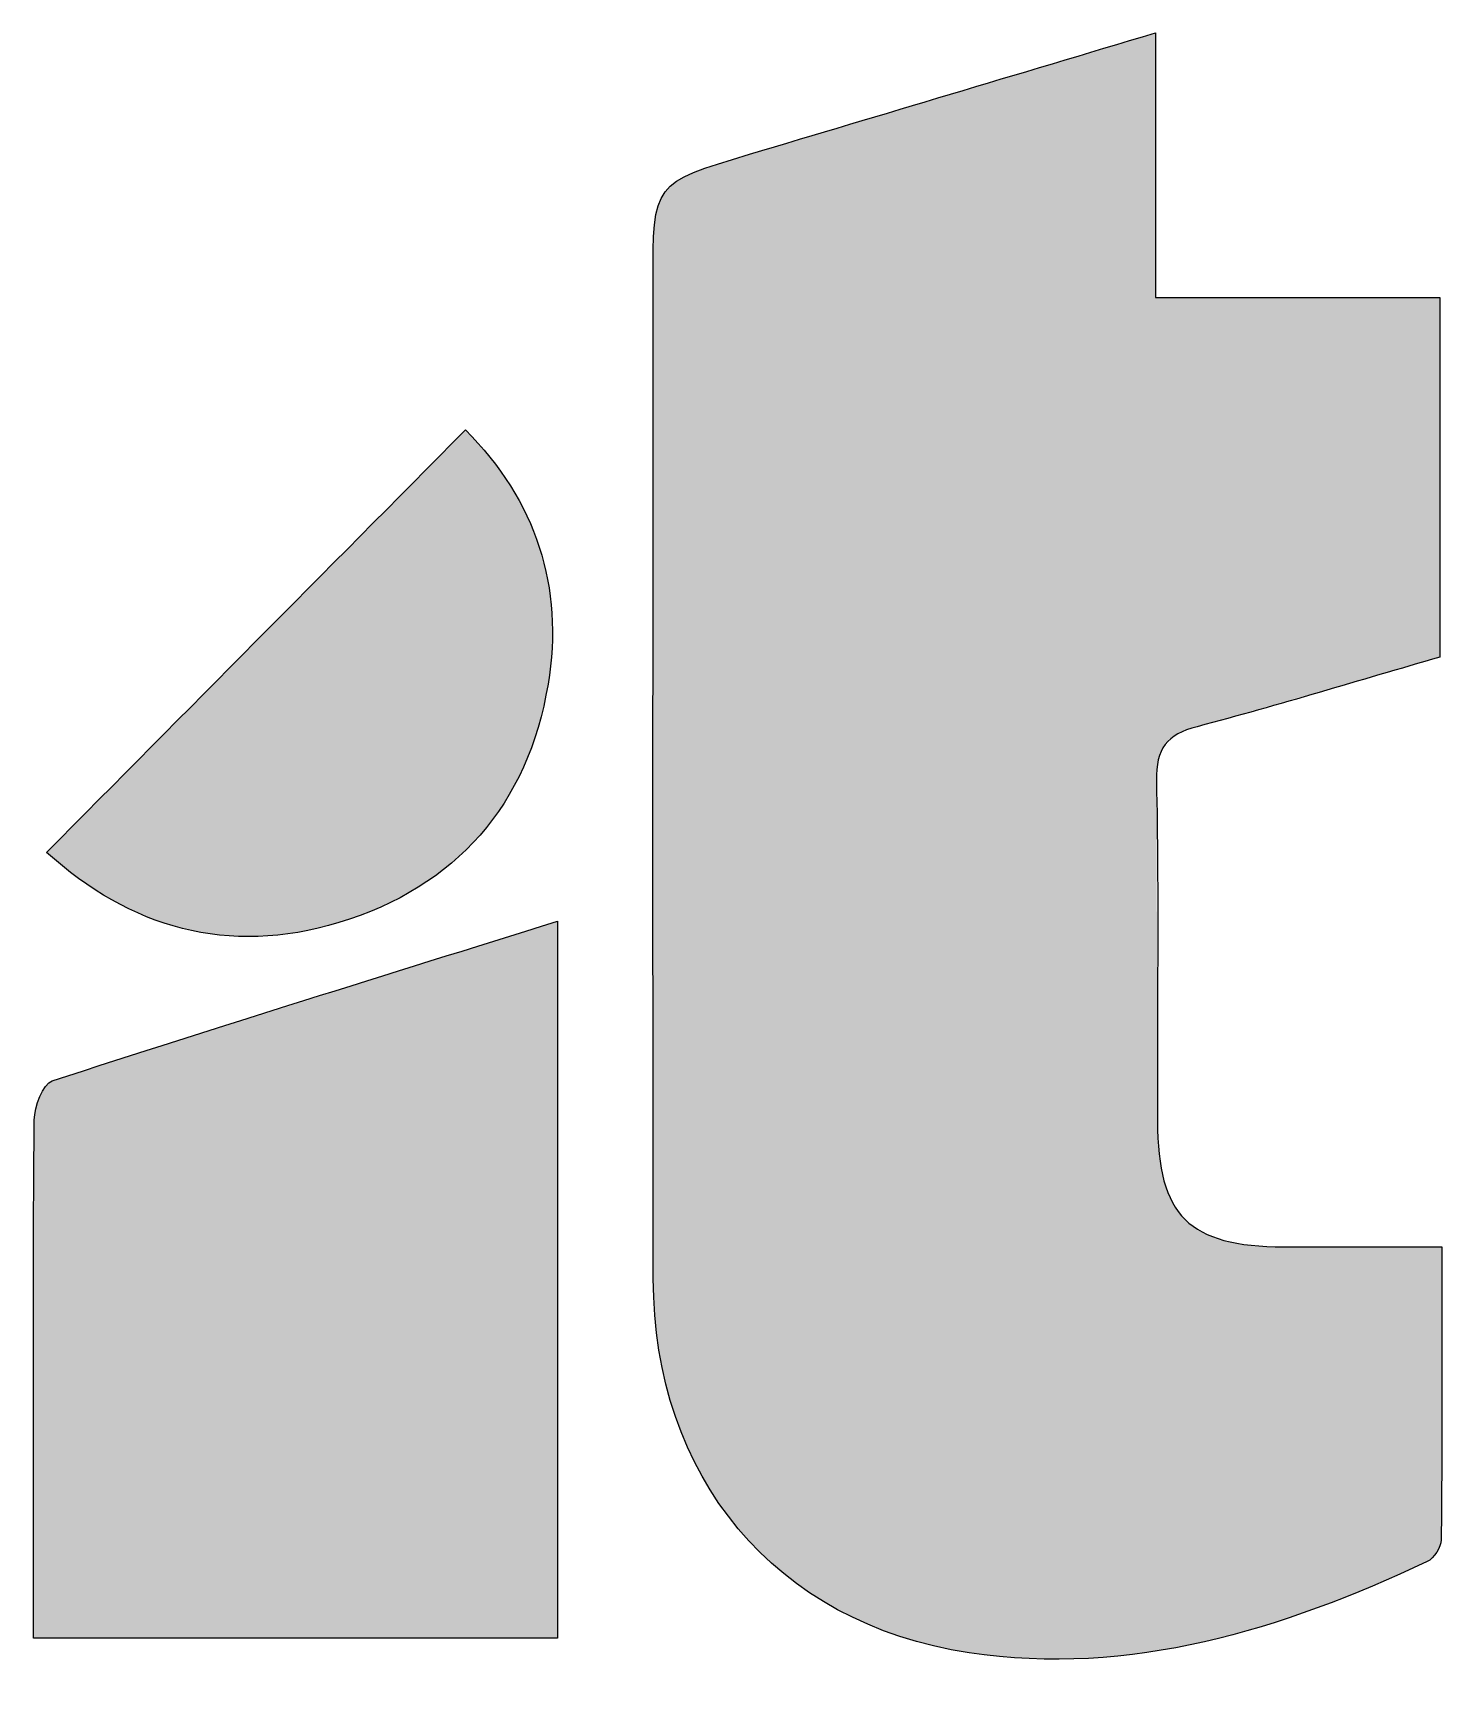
# Model space of a CAD drawing. Header units: millimetres. Extents: x 1841 to 1977, y -2528 to -2309.
# Drawn here: x 1866.47 to 1875.6, y -2503.26 to -2492.61 of the extents above; entities that cross this region are included whole.
import ezdxf

# ---------------------------------------------------------------- set-up
doc = ezdxf.new("R2010")
doc.units = ezdxf.units.MM
doc.layers.add('LASER$cut', color=1, linetype='Continuous', lineweight=0, true_color=0xff0000)
doc.layers.add('LASER$engrave', color=7, linetype='Continuous')

# ---------------------------------------------------------------- blocks, each defined once
blk = doc.blocks.new('Block 01')
at = {"layer": 'LASER$engrave'}
for points in [[(-33.876, 27.978), (-33.88, 26.081), (-33.88, 26.079), (-33.88, 26.077), (-33.88, 26.074), (-33.881, 26.072), (-33.881, 26.07), (-33.881, 26.067), (-33.882, 26.065), (-33.882, 26.062), (-33.883, 26.06), (-33.884, 26.057), (-33.884, 26.055), (-33.885, 26.052), (-33.886, 26.047), (-33.888, 26.042), (-33.89, 26.036), (-33.892, 26.031), (-33.895, 26.026), (-33.897, 26.021), (-33.9, 26.015), (-33.903, 26.01), (-33.906, 26.005), (-33.909, 26), (-33.912, 25.995), (-33.916, 25.99), (-33.919, 25.985), (-33.923, 25.981), (-33.926, 25.976), (-33.93, 25.972), (-33.934, 25.968), (-33.938, 25.964), (-33.942, 25.96), (-33.944, 25.958), (-33.946, 25.956), (-33.948, 25.954), (-33.95, 25.953), (-33.952, 25.951), (-33.954, 25.95), (-33.956, 25.948), (-33.958, 25.947), (-33.96, 25.945), (-33.962, 25.944), (-33.964, 25.943), (-33.966, 25.942), (-33.969, 25.941), (-33.971, 25.94), (-34.147, 25.859), (-34.325, 25.781), (-34.504, 25.708), (-34.684, 25.64), (-34.865, 25.576), (-35.047, 25.518), (-35.23, 25.466), (-35.322, 25.442), (-35.414, 25.42), (-35.507, 25.4), (-35.6, 25.382), (-35.693, 25.365), (-35.787, 25.351), (-35.881, 25.338), (-35.975, 25.328), (-36.07, 25.319), (-36.165, 25.313), (-36.26, 25.309), (-36.356, 25.308), (-36.452, 25.308), (-36.548, 25.311), (-36.645, 25.317), (-36.742, 25.325), (-36.84, 25.336), (-36.938, 25.349), (-36.997, 25.359), (-37.055, 25.369), (-37.112, 25.381), (-37.169, 25.394), (-37.225, 25.407), (-37.28, 25.422), (-37.334, 25.438), (-37.388, 25.455), (-37.441, 25.473), (-37.493, 25.492), (-37.544, 25.512), (-37.595, 25.534), (-37.645, 25.556), (-37.694, 25.579), (-37.742, 25.603), (-37.79, 25.628), (-37.836, 25.654), (-37.882, 25.681), (-37.927, 25.709), (-37.971, 25.738), (-38.014, 25.767), (-38.057, 25.798), (-38.099, 25.83), (-38.139, 25.862), (-38.179, 25.895), (-38.218, 25.929), (-38.256, 25.965), (-38.293, 26), (-38.33, 26.037), (-38.365, 26.075), (-38.4, 26.113), (-38.433, 26.152), (-38.466, 26.192), (-38.498, 26.233), (-38.529, 26.275), (-38.558, 26.317), (-38.587, 26.36), (-38.615, 26.404), (-38.642, 26.448), (-38.668, 26.494), (-38.693, 26.54), (-38.718, 26.586), (-38.741, 26.634), (-38.763, 26.682), (-38.784, 26.73), (-38.804, 26.78), (-38.823, 26.83), (-38.841, 26.881), (-38.858, 26.932), (-38.874, 26.984), (-38.889, 27.037), (-38.903, 27.09), (-38.915, 27.144), (-38.927, 27.198), (-38.938, 27.253), (-38.947, 27.308), (-38.956, 27.364), (-38.963, 27.421), (-38.969, 27.478), (-38.975, 27.536), (-38.979, 27.594), (-38.982, 27.653), (-38.984, 27.712), (-38.984, 27.771), (-38.986, 34.221), (-38.984, 34.435), (-38.982, 34.522), (-38.979, 34.561), (-38.976, 34.598), (-38.974, 34.615), (-38.972, 34.632), (-38.969, 34.648), (-38.967, 34.663), (-38.964, 34.678), (-38.96, 34.692), (-38.957, 34.706), (-38.953, 34.719), (-38.951, 34.726), (-38.948, 34.732), (-38.946, 34.739), (-38.944, 34.745), (-38.941, 34.751), (-38.939, 34.757), (-38.936, 34.762), (-38.933, 34.768), (-38.931, 34.774), (-38.928, 34.779), (-38.925, 34.784), (-38.921, 34.79), (-38.918, 34.795), (-38.915, 34.8), (-38.911, 34.805), (-38.908, 34.81), (-38.904, 34.815), (-38.9, 34.82), (-38.896, 34.824), (-38.892, 34.829), (-38.888, 34.833), (-38.884, 34.838), (-38.879, 34.842), (-38.875, 34.847), (-38.87, 34.851), (-38.865, 34.855), (-38.86, 34.859), (-38.855, 34.863), (-38.85, 34.867), (-38.845, 34.871), (-38.839, 34.875), (-38.833, 34.879), (-38.822, 34.887), (-38.809, 34.894), (-38.797, 34.901), (-38.783, 34.908), (-38.769, 34.915), (-38.754, 34.922), (-38.739, 34.929), (-38.723, 34.936), (-38.688, 34.95), (-38.651, 34.963), (-38.568, 34.991), (-38.362, 35.054), (-35.73, 35.841), (-35.73, 34.127), (-33.889, 34.127), (-33.889, 31.798), (-35.461, 31.347), (-35.479, 31.342), (-35.497, 31.337), (-35.513, 31.331), (-35.529, 31.326), (-35.544, 31.32), (-35.559, 31.314), (-35.566, 31.31), (-35.573, 31.307), (-35.58, 31.304), (-35.586, 31.3), (-35.592, 31.297), (-35.599, 31.293), (-35.605, 31.289), (-35.611, 31.285), (-35.616, 31.281), (-35.622, 31.277), (-35.627, 31.273), (-35.632, 31.269), (-35.637, 31.265), (-35.642, 31.26), (-35.647, 31.256), (-35.652, 31.251), (-35.656, 31.247), (-35.66, 31.242), (-35.665, 31.237), (-35.669, 31.232), (-35.672, 31.227), (-35.676, 31.221), (-35.68, 31.216), (-35.683, 31.21), (-35.686, 31.205), (-35.689, 31.199), (-35.692, 31.193), (-35.695, 31.187), (-35.698, 31.181), (-35.701, 31.174), (-35.703, 31.168), (-35.705, 31.161), (-35.707, 31.155), (-35.709, 31.148), (-35.711, 31.141), (-35.713, 31.133), (-35.715, 31.126), (-35.716, 31.118), (-35.718, 31.111), (-35.719, 31.103), (-35.72, 31.095), (-35.721, 31.087), (-35.723, 31.07), (-35.724, 31.053), (-35.725, 31.034), (-35.725, 31.016), (-35.725, 30.996), (-35.718, 28.792), (-35.717, 28.735), (-35.715, 28.681), (-35.712, 28.63), (-35.708, 28.58), (-35.702, 28.533), (-35.698, 28.511), (-35.695, 28.488), (-35.691, 28.467), (-35.686, 28.446), (-35.681, 28.425), (-35.676, 28.405), (-35.67, 28.386), (-35.665, 28.367), (-35.658, 28.349), (-35.652, 28.331), (-35.644, 28.314), (-35.637, 28.297), (-35.629, 28.281), (-35.621, 28.265), (-35.612, 28.249), (-35.603, 28.234), (-35.598, 28.227), (-35.593, 28.22), (-35.588, 28.213), (-35.583, 28.206), (-35.578, 28.199), (-35.573, 28.193), (-35.568, 28.186), (-35.562, 28.18), (-35.557, 28.173), (-35.551, 28.167), (-35.545, 28.161), (-35.539, 28.155), (-35.533, 28.149), (-35.527, 28.144), (-35.521, 28.138), (-35.515, 28.132), (-35.508, 28.127), (-35.501, 28.122), (-35.495, 28.117), (-35.488, 28.111), (-35.481, 28.106), (-35.474, 28.102), (-35.467, 28.097), (-35.459, 28.092), (-35.444, 28.083), (-35.429, 28.075), (-35.413, 28.066), (-35.397, 28.059), (-35.38, 28.051), (-35.362, 28.044), (-35.344, 28.038), (-35.326, 28.031), (-35.307, 28.025), (-35.287, 28.02), (-35.267, 28.015), (-35.247, 28.01), (-35.226, 28.006), (-35.204, 28.002), (-35.182, 27.998), (-35.159, 27.995), (-35.112, 27.989), (-35.062, 27.984), (-35.01, 27.981), (-34.956, 27.979), (-34.9, 27.978)], [(-42.914, 30.533), (-40.201, 33.269), (-40.159, 33.226), (-40.118, 33.182), (-40.079, 33.137), (-40.042, 33.093), (-40.007, 33.047), (-39.973, 33.001), (-39.94, 32.954), (-39.91, 32.907), (-39.881, 32.859), (-39.853, 32.811), (-39.827, 32.762), (-39.803, 32.713), (-39.781, 32.663), (-39.76, 32.613), (-39.74, 32.562), (-39.723, 32.51), (-39.707, 32.458), (-39.692, 32.406), (-39.68, 32.353), (-39.669, 32.3), (-39.659, 32.246), (-39.652, 32.191), (-39.645, 32.136), (-39.641, 32.081), (-39.638, 32.025), (-39.637, 31.969), (-39.638, 31.913), (-39.64, 31.856), (-39.644, 31.798), (-39.65, 31.74), (-39.657, 31.682), (-39.666, 31.623), (-39.679, 31.551), (-39.694, 31.48), (-39.711, 31.41), (-39.73, 31.342), (-39.751, 31.276), (-39.774, 31.211), (-39.799, 31.147), (-39.825, 31.085), (-39.839, 31.055), (-39.854, 31.025), (-39.869, 30.995), (-39.884, 30.966), (-39.9, 30.937), (-39.917, 30.908), (-39.934, 30.88), (-39.951, 30.852), (-39.969, 30.825), (-39.987, 30.798), (-40.006, 30.772), (-40.025, 30.745), (-40.045, 30.72), (-40.065, 30.694), (-40.086, 30.669), (-40.107, 30.645), (-40.128, 30.621), (-40.15, 30.597), (-40.173, 30.573), (-40.196, 30.55), (-40.219, 30.528), (-40.243, 30.506), (-40.267, 30.484), (-40.292, 30.463), (-40.317, 30.442), (-40.343, 30.421), (-40.369, 30.401), (-40.396, 30.382), (-40.423, 30.362), (-40.45, 30.344), (-40.478, 30.325), (-40.507, 30.307), (-40.536, 30.29), (-40.565, 30.273), (-40.625, 30.24), (-40.687, 30.208), (-40.75, 30.179), (-40.815, 30.151), (-40.883, 30.125), (-40.951, 30.101), (-41.022, 30.078), (-41.089, 30.059), (-41.156, 30.042), (-41.222, 30.027), (-41.287, 30.015), (-41.353, 30.005), (-41.417, 29.997), (-41.481, 29.992), (-41.545, 29.989), (-41.608, 29.987), (-41.639, 29.988), (-41.67, 29.989), (-41.702, 29.99), (-41.732, 29.992), (-41.763, 29.994), (-41.794, 29.997), (-41.825, 30.001), (-41.855, 30.005), (-41.885, 30.01), (-41.916, 30.015), (-41.946, 30.02), (-41.976, 30.027), (-42.005, 30.033), (-42.035, 30.041), (-42.094, 30.057), (-42.152, 30.075), (-42.21, 30.095), (-42.268, 30.117), (-42.325, 30.141), (-42.381, 30.167), (-42.437, 30.195), (-42.492, 30.225), (-42.547, 30.257), (-42.601, 30.291), (-42.654, 30.327), (-42.708, 30.364), (-42.76, 30.404), (-42.812, 30.445), (-42.864, 30.488)], [(-42.999, 25.443), (-42.999, 26.215), (-42.994, 28.799), (-42.994, 28.803), (-42.994, 28.807), (-42.993, 28.816), (-42.992, 28.825), (-42.991, 28.834), (-42.99, 28.844), (-42.988, 28.853), (-42.986, 28.863), (-42.984, 28.873), (-42.982, 28.883), (-42.979, 28.893), (-42.976, 28.903), (-42.973, 28.913), (-42.97, 28.923), (-42.966, 28.933), (-42.963, 28.942), (-42.959, 28.952), (-42.955, 28.961), (-42.95, 28.97), (-42.946, 28.979), (-42.941, 28.987), (-42.937, 28.995), (-42.932, 29.003), (-42.929, 29.007), (-42.927, 29.011), (-42.924, 29.014), (-42.922, 29.018), (-42.919, 29.021), (-42.917, 29.024), (-42.914, 29.027), (-42.911, 29.03), (-42.909, 29.033), (-42.906, 29.035), (-42.903, 29.038), (-42.902, 29.039), (-42.9, 29.04), (-42.899, 29.041), (-42.898, 29.043), (-42.896, 29.044), (-42.895, 29.045), (-42.893, 29.046), (-42.892, 29.046), (-42.891, 29.047), (-42.889, 29.048), (-42.888, 29.049), (-42.886, 29.05), (-42.885, 29.05), (-42.884, 29.051), (-42.882, 29.052), (-42.881, 29.052), (-42.879, 29.053), (-42.878, 29.053), (-39.604, 30.088), (-39.604, 25.443)]]:
    blk.add_hatch(color=256, dxfattribs=at).paths.add_polyline_path(points, flags=0)
for points in [[(-35.73, 35.841), (-35.73, 34.127), (-33.889, 34.127), (-33.889, 31.798)], [(-39.604, 30.088), (-39.604, 25.443), (-42.999, 25.443)]]:
    blk.add_lwpolyline(points, dxfattribs=at)
for points in [[(-38.362, 35.054), (-37.496, 35.313), (-36.63, 35.572), (-35.73, 35.841)], [(-38.986, 34.221), (-38.986, 34.868), (-38.986, 34.868), (-38.362, 35.054)], [(-38.984, 27.771), (-38.988, 29.921), (-38.985, 32.071), (-38.986, 34.221)], [(-42.914, 30.533), (-42.008, 31.447), (-41.115, 32.347), (-40.201, 33.269)], [(-40.201, 33.269), (-39.744, 32.812), (-39.561, 32.252), (-39.666, 31.623)], [(-33.889, 31.798), (-34.406, 31.648), (-34.931, 31.488), (-35.461, 31.347)], [(-39.666, 31.623), (-39.796, 30.843), (-40.259, 30.309), (-41.022, 30.078)], [(-35.461, 31.347), (-35.658, 31.295), (-35.729, 31.209), (-35.725, 30.996)], [(-35.725, 30.996), (-35.709, 30.262), (-35.721, 29.527), (-35.718, 28.792)], [(-41.022, 30.078), (-41.74, 29.86), (-42.374, 30.044), (-42.914, 30.533)], [(-42.878, 29.053), (-41.795, 29.406), (-40.707, 29.742), (-39.604, 30.088)], [(-42.994, 28.799), (-42.993, 28.887), (-42.939, 29.033), (-42.878, 29.053)], [(-42.999, 26.215), (-42.999, 27.076), (-43.003, 27.938), (-42.994, 28.799)], [(-35.718, 28.792), (-35.716, 28.177), (-35.516, 27.981), (-34.9, 27.978)], [(-34.9, 27.978), (-34.567, 27.977), (-34.234, 27.978), (-33.876, 27.978)], [(-33.876, 27.978), (-33.876, 27.328), (-33.874, 26.705), (-33.88, 26.081)], [(-36.938, 25.349), (-38.2, 25.539), (-38.982, 26.494), (-38.984, 27.771)], [(-42.999, 25.443), (-42.999, 25.712), (-42.999, 25.964), (-42.999, 26.215)], [(-33.88, 26.081), (-33.881, 26.033), (-33.927, 25.96), (-33.971, 25.94)], [(-33.971, 25.94), (-34.911, 25.499), (-35.891, 25.192), (-36.938, 25.349)]]:
    blk.add_open_spline(points, degree=3, dxfattribs=at)

msp = doc.modelspace()

# ---------------------------------------------------------------- block references
at = {"layer": 'LASER$cut'}
msp.add_blockref('Block 01', (1909.475, -2528.447), dxfattribs=at)

doc.saveas('drawing.dxf')
